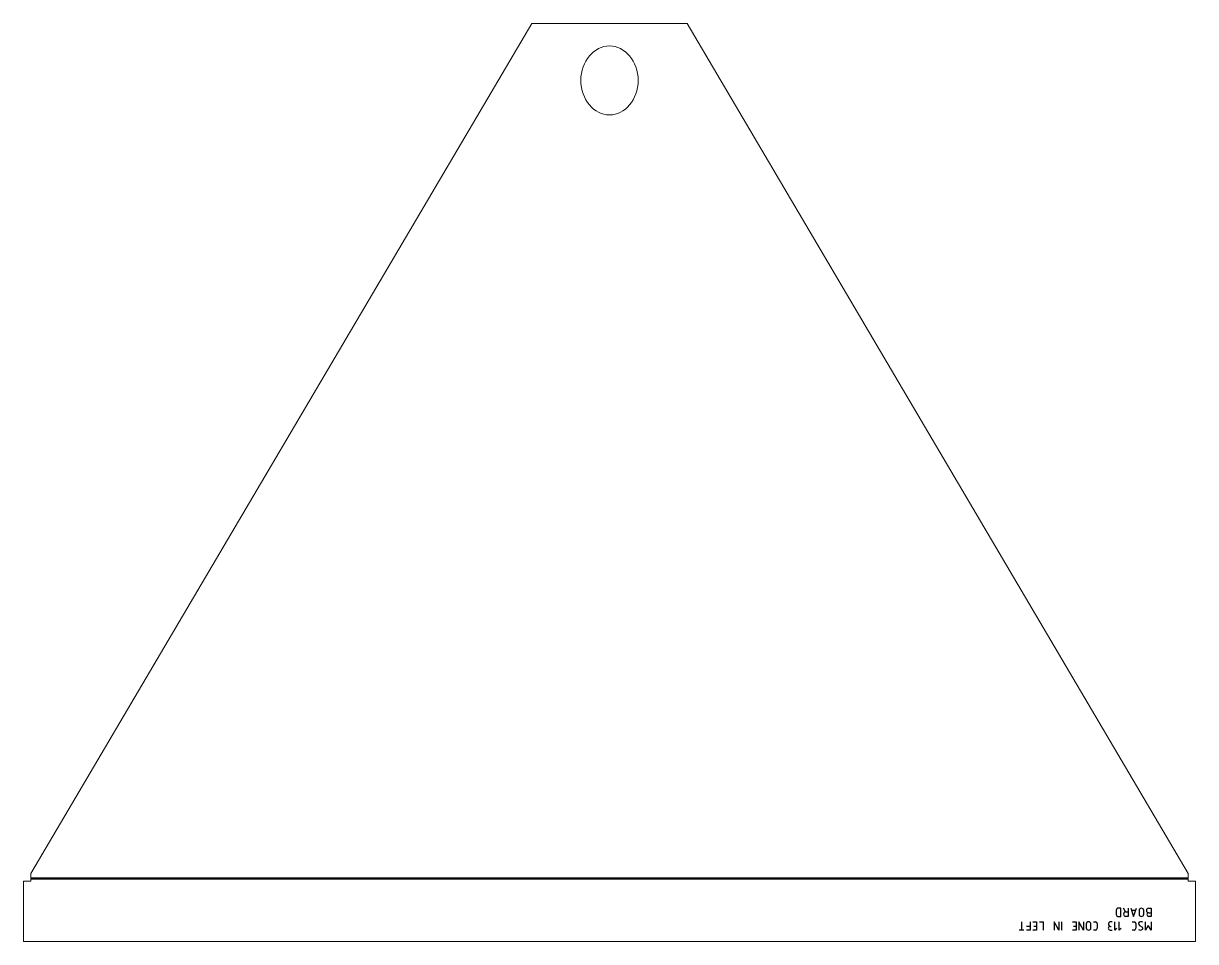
# Model space of a CAD drawing. Header units: millimetres. Extents: x 0 to 1556, y 0 to 1219.
import ezdxf

# ---------------------------------------------------------------- set-up
doc = ezdxf.new("R2010")
doc.units = ezdxf.units.MM
for name, color, linetype, lineweight in [('IV_BEND', 250, 'Continuous', 50), ('IV_INTERIOR_PROFILES', 7, 'Continuous', 5), ('IV_MARK_SURFACE', 2, 'Continuous', 25), ('IV_OUTER_PROFILE', 7, 'Continuous', 5)]:
    doc.layers.add(name, color=color, linetype=linetype, lineweight=lineweight)

msp = doc.modelspace()

# ---------------------------------------------------------------- linework, layer by layer
at = {"layer": 'IV_BEND'}
msp.add_line((1546, 83.7), (10, 83.7), dxfattribs=at)
at = {"layer": 'IV_INTERIOR_PROFILES'}
for centre, start_param, end_param in [((778, 1142.3), -1.540058, 1.540058), ((778, 1145.2), 1.601535, 3.141593), ((778, 1145.2), 3.141593, -1.601535)]:
    msp.add_ellipse(centre, major_axis=(0, 47.3), ratio=0.809017, start_param=start_param, end_param=end_param, dxfattribs=at)
at = {"layer": 'IV_MARK_SURFACE'}
for p, q in [((1450.6, 41.9), (1450.6, 35.8)), ((1456.7, 44.3), (1453, 44.3)), ((1453, 33.3), (1456.7, 33.3)), ((1456.7, 33.3), (1456.7, 44.3)), ((1462.8, 39.4), (1460.3, 44.3)), ((1463.4, 39.4), (1466.4, 39.4)), ((1466.4, 33.3), (1463.4, 33.3)), ((1466.4, 44.3), (1466.4, 39.4)), ((1466.4, 39.4), (1466.4, 33.3)), ((1470.1, 44.3), (1473.8, 33.3)), ((1476.2, 41.3), (1471.3, 41.3)), ((1473.8, 33.3), (1477.4, 44.3)), ((1481.1, 41.3), (1481.1, 36.4)), ((1487.2, 36.4), (1487.2, 41.3)), ((1493.9, 44.3), (1496.9, 44.3)), ((1493.9, 38.2), (1496.9, 38.2)), ((1496.9, 33.3), (1493.9, 33.3)), ((1496.9, 44.3), (1496.9, 38.2)), ((1496.9, 38.2), (1496.9, 33.3)), ((1324.9, 26.2), (1324.9, 15.3)), ((1336.5, 20.1), (1331.6, 20.1)), ((1336.5, 26.2), (1336.5, 20.1)), ((1336.5, 20.1), (1336.5, 15.3)), ((1340.2, 26.2), (1345, 26.2)), ((1345, 20.1), (1341.4, 20.1)), ((1345, 26.2), (1345, 20.1)), ((1345, 20.1), (1345, 15.3)), ((1348.7, 26.2), (1353.6, 26.2)), ((1353.6, 26.2), (1353.6, 15.3)), ((1374.3, 15.3), (1368.2, 26.2)), ((1368.2, 26.2), (1368.2, 15.3)), ((1374.3, 26.2), (1374.3, 15.3)), ((1378, 26.2), (1378, 15.3)), ((1392.6, 26.2), (1397.5, 26.2)), ((1397.5, 20.1), (1393.8, 20.1)), ((1397.5, 26.2), (1397.5, 20.1)), ((1397.5, 20.1), (1397.5, 15.3)), ((1407.3, 15.3), (1401.2, 26.2)), ((1401.2, 26.2), (1401.2, 15.3)), ((1407.3, 26.2), (1407.3, 15.3)), ((1410.9, 23.2), (1410.9, 18.3)), ((1417, 18.3), (1417, 23.2)), ((1420.7, 26.2), (1423.1, 26.2)), ((1425.6, 23.8), (1425.6, 17.7)), ((1445.1, 26.2), (1443.3, 26.2)), ((1443.3, 20.1), (1443.9, 20.1)), ((1448.7, 15.3), (1448.7, 26.2)), ((1451.2, 17.7), (1448.7, 15.3)), ((1454.8, 15.3), (1454.8, 26.2)), ((1457.3, 17.7), (1454.8, 15.3)), ((1471.9, 26.2), (1474.4, 26.2)), ((1476.8, 23.8), (1476.8, 17.7)), ((1481.7, 21.4), (1484.7, 19.5)), ((1489.6, 15.3), (1489.6, 26.2)), ((1493.3, 21.4), (1489.6, 15.3)), ((1496.9, 15.3), (1493.3, 21.4)), ((1496.9, 26.2), (1496.9, 15.3)), ((1324.9, 15.3), (1321.9, 15.3)), ((1328, 15.3), (1324.9, 15.3)), ((1336.5, 15.3), (1331.6, 15.3)), ((1345, 15.3), (1340.2, 15.3)), ((1397.5, 15.3), (1392.6, 15.3)), ((1423.1, 15.3), (1420.7, 15.3)), ((1442.6, 15.3), (1445.1, 15.3)), ((1474.4, 15.3), (1471.9, 15.3))]:
    msp.add_line(p, q, dxfattribs=at)
for centre, radius, start, end in [((1453, 41.9), 2.44, 90, 180), ((1453, 35.8), 2.44, 180, 270), ((1463.4, 36.4), 3.05, 90, 270), ((1484.1, 41.3), 3.05, 0, 180), ((1484.1, 36.4), 3.05, 180, 0), ((1493.9, 41.3), 3.05, 90, 270), ((1493.9, 35.8), 2.44, 90, 270), ((1414, 23.2), 3.05, 0, 180), ((1414, 18.3), 3.05, 180, 0), ((1423.1, 23.8), 2.44, 0, 90), ((1423.1, 17.7), 2.44, 270, 0), ((1443.3, 23.2), 3.05, 90, 270), ((1442.6, 17.7), 2.44, 90, 270), ((1474.4, 23.8), 2.44, 0, 90), ((1474.4, 17.7), 2.44, 270, 0), ((1483, 23.6), 2.62, 92.3685, 239.559), ((1482.9, 20.4), 5.15, 241.7153, 298.2847), ((1483.7, 22.2), 4.1, 56.4174, 100.9627), ((1483.5, 17.4), 2.43, 319.6263, 59.2984)]:
    msp.add_arc(centre, radius, start, end, dxfattribs=at)
at = {"layer": 'IV_OUTER_PROFILE'}
for p, q in [((675, 1219.4), (10, 90.3)), ((675, 1219.4), (881, 1219.4)), ((1546, 90.3), (881, 1219.4)), ((10, 80), (0, 80)), ((0, 80), (0, 0)), ((10, 90.3), (10, 80)), ((1546, 90.3), (1546, 80)), ((1546, 80), (1556, 80)), ((1556, 80), (1556, 0)), ((1556, 0), (0, 0))]:
    msp.add_line(p, q, dxfattribs=at)

doc.saveas('drawing.dxf')
